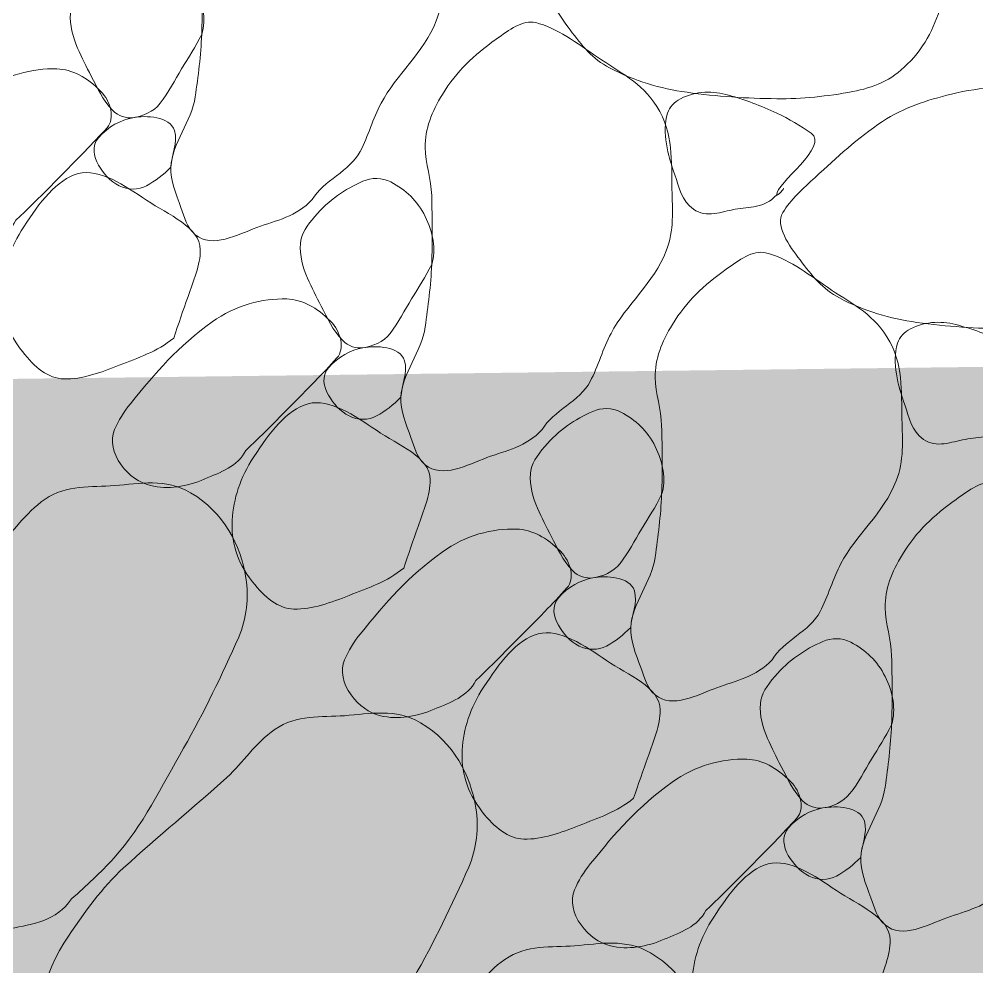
# Model space of a CAD drawing. Header units: feet. Extents: x 47819 to 50150, y 49272 to 50730.
# Drawn here: x 49378.881 to 49383.602, y 50340.573 to 50345.241 of the extents above; entities that cross this region are included whole.
import ezdxf

# ---------------------------------------------------------------- set-up
doc = ezdxf.new("R2010")
doc.units = ezdxf.units.FT
doc.header["$MEASUREMENT"] = 0
doc.layers.add('Level 30', color=1, linetype='Continuous', lineweight=0)
doc.layers.add('SILT FENCE', color=200, linetype='Continuous')

msp = doc.modelspace()

# ---------------------------------------------------------------- linework, layer by layer
at = {"layer": 'Level 30', "color": 1, "linetype": 'Continuous', "lineweight": 0}
for points, knots in [([(49380.3257, 50344.3527), (49380.2482, 50344.268), (49380.1492, 50344.2499), (49380.0534, 50344.2148), (49379.9574, 50344.1796), (49379.8339, 50344.1098), (49379.7494, 50344.1794), (49379.7074, 50344.214), (49379.6968, 50344.2648), (49379.6787, 50344.3138), (49379.6543, 50344.3796), (49379.6263, 50344.4469), (49379.6292, 50344.5118), (49379.6342, 50344.6284), (49379.7326, 50344.7377), (49379.7494, 50344.8583), (49379.7635, 50344.9599), (49379.7772, 50345.0629), (49379.7812, 50345.1659), (49379.7855, 50345.2789), (49379.784, 50345.3922), (49379.7812, 50345.5053), (49379.7792, 50345.5848), (49379.751, 50345.6633), (49379.7494, 50345.7421), (49379.7475, 50345.8329), (49379.7823, 50345.9189), (49379.8342, 50346.0038), (49379.906, 50346.1211), (49379.9857, 50346.1941), (49380.0994, 50346.276), (49380.1624, 50346.3214), (49380.2314, 50346.3723), (49380.2938, 50346.3573), (49380.397, 50346.3327), (49380.4975, 50346.2568), (49380.5979, 50346.1876), (49380.7079, 50346.1118), (49380.8143, 50346.0656), (49380.8913, 50345.9437), (49380.9748, 50345.8116), (49380.9618, 50345.6737), (49380.9656, 50345.5371), (49380.9684, 50345.4361), (49380.9765, 50345.3323), (49380.9373, 50345.233), (49380.8745, 50345.0739), (49380.7403, 50344.9682), (49380.6651, 50344.8264), (49380.6254, 50344.7517), (49380.6016, 50344.6644), (49380.5625, 50344.5896), (49380.5118, 50344.4925), (49380.3806, 50344.4453), (49380.3257, 50344.3527)], [0, 0, 0, 0, 0.054316, 0.054316, 0.054316, 0.108799, 0.108799, 0.108799, 0.135821, 0.135821, 0.135821, 0.172146, 0.172146, 0.172146, 0.237422, 0.237422, 0.237422, 0.292461, 0.292461, 0.292461, 0.352873, 0.352873, 0.352873, 0.395413, 0.395413, 0.395413, 0.444368, 0.444368, 0.444368, 0.51201, 0.51201, 0.51201, 0.549525, 0.549525, 0.549525, 0.611502, 0.611502, 0.611502, 0.679424, 0.679424, 0.679424, 0.752988, 0.752988, 0.752988, 0.80734, 0.80734, 0.80734, 0.894432, 0.894432, 0.894432, 0.940374, 0.940374, 0.940374, 1, 1, 1, 1]), ([(49383.2587, 50345.0188), (49383.182, 50344.9382), (49383.0897, 50344.9034), (49382.99, 50344.8844), (49382.8652, 50344.8606), (49382.7404, 50344.8482), (49382.6153, 50344.8491), (49382.468, 50344.8501), (49382.3206, 50344.8603), (49382.1733, 50344.8809), (49382.0403, 50344.8995), (49381.9156, 50344.9357), (49381.7915, 50345.0011), (49381.7078, 50345.0452), (49381.6555, 50345.1114), (49381.597, 50345.1885), (49381.5433, 50345.2593), (49381.4729, 50345.3561), (49381.5122, 50345.4218), (49381.5494, 50345.4841), (49381.6119, 50345.5406), (49381.6713, 50345.5951), (49381.7802, 50345.695), (49381.8795, 50345.7886), (49382.0036, 50345.8708), (49382.1086, 50345.9404), (49382.2235, 50345.9753), (49382.343, 50346.0052), (49382.4881, 50346.0415), (49382.6389, 50346.0488), (49382.785, 50346.037), (49382.9457, 50346.0241), (49383.0972, 50345.9815), (49383.2481, 50345.885), (49383.3367, 50345.8283), (49383.3943, 50345.7562), (49383.432, 50345.6658), (49383.4767, 50345.5585), (49383.4662, 50345.4343), (49383.432, 50345.3264), (49383.3964, 50345.2142), (49383.3551, 50345.1122), (49383.2587, 50345.0188)], [0, 0, 0, 0, 0.060327, 0.060327, 0.060327, 0.135919, 0.135919, 0.135919, 0.224896, 0.224896, 0.224896, 0.305284, 0.305284, 0.305284, 0.359513, 0.359513, 0.359513, 0.409373, 0.409373, 0.409373, 0.456607, 0.456607, 0.456607, 0.543329, 0.543329, 0.543329, 0.616633, 0.616633, 0.616633, 0.70561, 0.70561, 0.70561, 0.803499, 0.803499, 0.803499, 0.860951, 0.860951, 0.860951, 0.929109, 0.929109, 0.929109, 1, 1, 1, 1]), ([(49379.7812, 50345.1659), (49379.7503, 50345.1036), (49379.7161, 50345.0525), (49379.6822, 50344.9961), (49379.6477, 50344.9388), (49379.6189, 50344.8825), (49379.5761, 50344.8264), (49379.5437, 50344.7839), (49379.4879, 50344.7619), (49379.4418, 50344.7557), (49379.4099, 50344.7514), (49379.3703, 50344.7624), (49379.3428, 50344.7911), (49379.2904, 50344.8456), (49379.2682, 50344.9013), (49379.2367, 50344.9608), (49379.2126, 50345.0064), (49379.1905, 50345.0513), (49379.1695, 50345.0987), (49379.1459, 50345.1522), (49379.1302, 50345.213), (49379.1342, 50345.2684), (49379.1376, 50345.3169), (49379.1679, 50345.3599), (49379.2049, 50345.4027), (49379.2764, 50345.4855), (49379.3527, 50345.5364), (49379.4418, 50345.576), (49379.4837, 50345.5946), (49379.5371, 50345.5951), (49379.5797, 50345.5724), (49379.6538, 50345.5331), (49379.7109, 50345.4807), (49379.7494, 50345.4027), (49379.7877, 50345.3251), (49379.8041, 50345.2416), (49379.7812, 50345.1659)], [0, 0, 0, 0, 0.087607, 0.087607, 0.087607, 0.176844, 0.176844, 0.176844, 0.244543, 0.244543, 0.244543, 0.291416, 0.291416, 0.291416, 0.380653, 0.380653, 0.380653, 0.449046, 0.449046, 0.449046, 0.526343, 0.526343, 0.526343, 0.594042, 0.594042, 0.594042, 0.724902, 0.724902, 0.724902, 0.786407, 0.786407, 0.786407, 0.893425, 0.893425, 0.893425, 1, 1, 1, 1]), ([(49381.4592, 50343.2192), (49381.3817, 50343.1345), (49381.2826, 50343.1164), (49381.1869, 50343.0813), (49381.0909, 50343.0461), (49380.9674, 50342.9763), (49380.8829, 50343.0459), (49380.8409, 50343.0805), (49380.8303, 50343.1313), (49380.8122, 50343.1803), (49380.7878, 50343.2461), (49380.7598, 50343.3134), (49380.7627, 50343.3783), (49380.7677, 50343.4949), (49380.8661, 50343.6042), (49380.8829, 50343.7248), (49380.897, 50343.8264), (49380.9107, 50343.9294), (49380.9147, 50344.0324), (49380.919, 50344.1454), (49380.9175, 50344.2588), (49380.9147, 50344.3718), (49380.9127, 50344.4514), (49380.8845, 50344.5298), (49380.8829, 50344.6087), (49380.881, 50344.6994), (49380.9158, 50344.7854), (49380.9677, 50344.8703), (49381.0395, 50344.9876), (49381.1192, 50345.0606), (49381.2329, 50345.1425), (49381.2959, 50345.1879), (49381.3649, 50345.2388), (49381.4273, 50345.2238), (49381.5305, 50345.1992), (49381.631, 50345.1233), (49381.7314, 50345.0541), (49381.8414, 50344.9783), (49381.9478, 50344.9321), (49382.0248, 50344.8102), (49382.1083, 50344.6781), (49382.0953, 50344.5402), (49382.0991, 50344.4036), (49382.1019, 50344.3026), (49382.11, 50344.1989), (49382.0708, 50344.0995), (49382.008, 50343.9404), (49381.8738, 50343.8347), (49381.7986, 50343.6929), (49381.7589, 50343.6182), (49381.7351, 50343.5309), (49381.696, 50343.4561), (49381.6453, 50343.359), (49381.5141, 50343.3118), (49381.4592, 50343.2192)], [0, 0, 0, 0, 0.054316, 0.054316, 0.054316, 0.108799, 0.108799, 0.108799, 0.135821, 0.135821, 0.135821, 0.172146, 0.172146, 0.172146, 0.237422, 0.237422, 0.237422, 0.292461, 0.292461, 0.292461, 0.352873, 0.352873, 0.352873, 0.395413, 0.395413, 0.395413, 0.444368, 0.444368, 0.444368, 0.51201, 0.51201, 0.51201, 0.549525, 0.549525, 0.549525, 0.611502, 0.611502, 0.611502, 0.679424, 0.679424, 0.679424, 0.752988, 0.752988, 0.752988, 0.80734, 0.80734, 0.80734, 0.894432, 0.894432, 0.894432, 0.940374, 0.940374, 0.940374, 1, 1, 1, 1]), ([(49378.8655, 50344.2501), (49378.8251, 50344.1711), (49378.7396, 50344.1422), (49378.6604, 50344.1087), (49378.5755, 50344.0728), (49378.4803, 50344.055), (49378.3953, 50344.0769), (49378.3387, 50344.0915), (49378.2911, 50344.125), (49378.2503, 50344.1794), (49378.2099, 50344.2334), (49378.1972, 50344.3006), (49378.2185, 50344.3527), (49378.2365, 50344.3968), (49378.2635, 50344.4393), (49378.2963, 50344.48), (49378.4214, 50344.6354), (49378.5299, 50344.7615), (49378.6993, 50344.883), (49378.8137, 50344.965), (49378.9466, 50345.0003), (49379.067, 50344.9961), (49379.1428, 50344.9935), (49379.2148, 50344.955), (49379.2827, 50344.8865), (49379.334, 50344.8347), (49379.3547, 50344.7513), (49379.3145, 50344.7062), (49379.2794, 50344.6668), (49379.2426, 50344.6283), (49379.2049, 50344.5896), (49379.0918, 50344.4735), (49378.9786, 50344.3586), (49378.8655, 50344.2501)], [0, 0, 0, 0, 0.081972, 0.081972, 0.081972, 0.169857, 0.169857, 0.169857, 0.228285, 0.228285, 0.228285, 0.286248, 0.286248, 0.286248, 0.335334, 0.335334, 0.335334, 0.522907, 0.522907, 0.522907, 0.649504, 0.649504, 0.649504, 0.729114, 0.729114, 0.729114, 0.789367, 0.789367, 0.789367, 0.842044, 0.842044, 0.842044, 1, 1, 1, 1]), ([(49384.3922, 50343.8853), (49384.3155, 50343.8047), (49384.2232, 50343.7699), (49384.1235, 50343.7509), (49383.9987, 50343.7271), (49383.8739, 50343.7147), (49383.7488, 50343.7156), (49383.6015, 50343.7166), (49383.4541, 50343.7268), (49383.3068, 50343.7474), (49383.1738, 50343.766), (49383.049, 50343.8022), (49382.925, 50343.8676), (49382.8413, 50343.9117), (49382.789, 50343.9779), (49382.7305, 50344.055), (49382.6768, 50344.1258), (49382.6063, 50344.2226), (49382.6457, 50344.2883), (49382.6829, 50344.3506), (49382.7454, 50344.4071), (49382.8048, 50344.4616), (49382.9137, 50344.5615), (49383.013, 50344.6551), (49383.1371, 50344.7373), (49383.2421, 50344.8069), (49383.357, 50344.8418), (49383.4765, 50344.8717), (49383.6216, 50344.908), (49383.7724, 50344.9153), (49383.9185, 50344.9035), (49384.0792, 50344.8906), (49384.2307, 50344.848), (49384.3816, 50344.7515), (49384.4702, 50344.6948), (49384.5278, 50344.6227), (49384.5655, 50344.5323), (49384.6102, 50344.425), (49384.5997, 50344.3008), (49384.5655, 50344.1929), (49384.5298, 50344.0807), (49384.4886, 50343.9787), (49384.3922, 50343.8853)], [0, 0, 0, 0, 0.060327, 0.060327, 0.060327, 0.135919, 0.135919, 0.135919, 0.224896, 0.224896, 0.224896, 0.305284, 0.305284, 0.305284, 0.359513, 0.359513, 0.359513, 0.409373, 0.409373, 0.409373, 0.456607, 0.456607, 0.456607, 0.543329, 0.543329, 0.543329, 0.616633, 0.616633, 0.616633, 0.70561, 0.70561, 0.70561, 0.803499, 0.803499, 0.803499, 0.860951, 0.860951, 0.860951, 0.929109, 0.929109, 0.929109, 1, 1, 1, 1]), ([(49382.6153, 50344.3753), (49382.5525, 50344.3079), (49382.4809, 50344.3181), (49382.4102, 50344.3046), (49382.3434, 50344.2918), (49382.2688, 50344.2601), (49382.2052, 50344.3046), (49382.1452, 50344.3465), (49382.1346, 50344.412), (49382.1132, 50344.4743), (49382.0794, 50344.5731), (49382.0477, 50344.6807), (49382.0779, 50344.7784), (49382.0872, 50344.8087), (49382.1106, 50344.8334), (49382.1415, 50344.8491), (49382.2186, 50344.8883), (49382.3033, 50344.8881), (49382.3784, 50344.8667), (49382.4583, 50344.844), (49382.5366, 50344.8148), (49382.6153, 50344.7784), (49382.6764, 50344.7501), (49382.7335, 50344.7145), (49382.785, 50344.6794), (49382.8762, 50344.6171), (49382.6094, 50344.4287), (49382.6153, 50344.3753), (49382.616, 50344.3684), (49382.6601, 50344.4094), (49382.6471, 50344.4071)], [0, 0, 0, 0, 0.103475, 0.103475, 0.103475, 0.201297, 0.201297, 0.201297, 0.293367, 0.293367, 0.293367, 0.439391, 0.439391, 0.439391, 0.484772, 0.484772, 0.484772, 0.598088, 0.598088, 0.598088, 0.7187, 0.7187, 0.7187, 0.812423, 0.812423, 0.812423, 0.978533, 0.978533, 0.978533, 1, 1, 1, 1]), ([(49379.6292, 50344.5118), (49379.5911, 50344.4737), (49379.5532, 50344.4439), (49379.509, 50344.4199), (49379.4697, 50344.3985), (49379.4164, 50344.3985), (49379.3746, 50344.4199), (49379.3295, 50344.4429), (49379.2976, 50344.4799), (49379.2721, 50344.5224), (49379.2484, 50344.5618), (49379.2378, 50344.6179), (49379.2721, 50344.6567), (49379.3222, 50344.7135), (49379.3825, 50344.7445), (49379.4418, 50344.7557), (49379.5065, 50344.768), (49379.6255, 50344.7631), (49379.6468, 50344.6921), (49379.6649, 50344.6322), (49379.6326, 50344.5721), (49379.6292, 50344.5118)], [0, 0, 0, 0, 0.13075, 0.13075, 0.13075, 0.246831, 0.246831, 0.246831, 0.372114, 0.372114, 0.372114, 0.488195, 0.488195, 0.488195, 0.657947, 0.657947, 0.657947, 0.84346, 0.84346, 0.84346, 1, 1, 1, 1]), ([(49379.6433, 50343.6703), (49379.5593, 50343.602), (49379.4698, 50343.5737), (49379.3746, 50343.536), (49379.2858, 50343.5007), (49379.1915, 50343.4661), (49379.1024, 50343.4688), (49379.0244, 50343.4711), (49378.9581, 50343.5256), (49378.8973, 50343.6031), (49378.818, 50343.7043), (49378.7927, 50343.8061), (49378.7983, 50343.9072), (49378.804, 50344.0111), (49378.8368, 50344.1147), (49378.9044, 50344.2183), (49378.9814, 50344.3365), (49379.0655, 50344.4514), (49379.1731, 50344.48), (49379.2764, 50344.5074), (49379.4012, 50344.4224), (49379.509, 50344.3491), (49379.6167, 50344.2759), (49379.7723, 50344.2191), (49379.7741, 50344.1052), (49379.7753, 50344.0301), (49379.7397, 50343.9503), (49379.714, 50343.8754), (49379.6906, 50343.807), (49379.666, 50343.7389), (49379.6433, 50343.6703)], [0, 0, 0, 0, 0.099321, 0.099321, 0.099321, 0.192025, 0.192025, 0.192025, 0.273076, 0.273076, 0.273076, 0.378794, 0.378794, 0.378794, 0.48747, 0.48747, 0.48747, 0.61146, 0.61146, 0.61146, 0.73063, 0.73063, 0.73063, 0.849753, 0.849753, 0.849753, 0.928287, 0.928287, 0.928287, 1, 1, 1, 1]), ([(49380.9147, 50344.0324), (49380.8838, 50343.9701), (49380.8496, 50343.919), (49380.8157, 50343.8627), (49380.7812, 50343.8053), (49380.7524, 50343.749), (49380.7096, 50343.6929), (49380.6771, 50343.6504), (49380.6214, 50343.6285), (49380.5753, 50343.6222), (49380.5433, 50343.6179), (49380.5038, 50343.629), (49380.4763, 50343.6576), (49380.4239, 50343.7121), (49380.4017, 50343.7678), (49380.3702, 50343.8273), (49380.3461, 50343.8729), (49380.324, 50343.9178), (49380.303, 50343.9652), (49380.2794, 50344.0188), (49380.2637, 50344.0795), (49380.2677, 50344.1349), (49380.2711, 50344.1834), (49380.3014, 50344.2264), (49380.3384, 50344.2692), (49380.4099, 50344.352), (49380.4862, 50344.4029), (49380.5753, 50344.4425), (49380.6171, 50344.4611), (49380.6706, 50344.4616), (49380.7132, 50344.4389), (49380.7873, 50344.3996), (49380.8444, 50344.3472), (49380.8829, 50344.2692), (49380.9212, 50344.1916), (49380.9376, 50344.1081), (49380.9147, 50344.0324)], [0, 0, 0, 0, 0.087607, 0.087607, 0.087607, 0.176844, 0.176844, 0.176844, 0.244543, 0.244543, 0.244543, 0.291416, 0.291416, 0.291416, 0.380653, 0.380653, 0.380653, 0.449046, 0.449046, 0.449046, 0.526343, 0.526343, 0.526343, 0.594042, 0.594042, 0.594042, 0.724902, 0.724902, 0.724902, 0.786407, 0.786407, 0.786407, 0.893425, 0.893425, 0.893425, 1, 1, 1, 1]), ([(49382.5926, 50342.0857), (49382.5152, 50342.001), (49382.4161, 50341.9829), (49382.3204, 50341.9478), (49382.2244, 50341.9126), (49382.1009, 50341.8428), (49382.0164, 50341.9125), (49381.9744, 50341.947), (49381.9638, 50341.9978), (49381.9456, 50342.0468), (49381.9213, 50342.1127), (49381.8933, 50342.1799), (49381.8961, 50342.2448), (49381.9012, 50342.3614), (49381.9996, 50342.4707), (49382.0164, 50342.5913), (49382.0305, 50342.6929), (49382.0442, 50342.7959), (49382.0482, 50342.8989), (49382.0525, 50343.0119), (49382.051, 50343.1253), (49382.0482, 50343.2383), (49382.0462, 50343.3179), (49382.018, 50343.3963), (49382.0164, 50343.4752), (49382.0145, 50343.5659), (49382.0493, 50343.6519), (49382.1012, 50343.7368), (49382.173, 50343.8541), (49382.2527, 50343.9272), (49382.3664, 50344.009), (49382.4294, 50344.0544), (49382.4984, 50344.1053), (49382.5608, 50344.0903), (49382.664, 50344.0657), (49382.7645, 50343.9898), (49382.8649, 50343.9206), (49382.9749, 50343.8448), (49383.0813, 50343.7986), (49383.1583, 50343.6767), (49383.2418, 50343.5446), (49383.2288, 50343.4067), (49383.2326, 50343.2701), (49383.2354, 50343.1691), (49383.2435, 50343.0654), (49383.2043, 50342.966), (49383.1415, 50342.8069), (49383.0072, 50342.7012), (49382.9321, 50342.5595), (49382.8924, 50342.4847), (49382.8686, 50342.3974), (49382.8295, 50342.3226), (49382.7788, 50342.2255), (49382.6475, 50342.1783), (49382.5926, 50342.0857)], [0, 0, 0, 0, 0.054316, 0.054316, 0.054316, 0.108799, 0.108799, 0.108799, 0.135821, 0.135821, 0.135821, 0.172146, 0.172146, 0.172146, 0.237422, 0.237422, 0.237422, 0.292461, 0.292461, 0.292461, 0.352873, 0.352873, 0.352873, 0.395413, 0.395413, 0.395413, 0.444368, 0.444368, 0.444368, 0.51201, 0.51201, 0.51201, 0.549525, 0.549525, 0.549525, 0.611502, 0.611502, 0.611502, 0.679424, 0.679424, 0.679424, 0.752988, 0.752988, 0.752988, 0.80734, 0.80734, 0.80734, 0.894432, 0.894432, 0.894432, 0.940374, 0.940374, 0.940374, 1, 1, 1, 1]), ([(49379.999, 50343.1167), (49379.9586, 50343.0376), (49379.8731, 50343.0087), (49379.7939, 50342.9752), (49379.709, 50342.9393), (49379.6138, 50342.9215), (49379.5288, 50342.9434), (49379.4722, 50342.958), (49379.4246, 50342.9915), (49379.3838, 50343.0459), (49379.3434, 50343.0999), (49379.3307, 50343.1671), (49379.352, 50343.2192), (49379.37, 50343.2633), (49379.397, 50343.3058), (49379.4298, 50343.3465), (49379.5549, 50343.5019), (49379.6634, 50343.628), (49379.8328, 50343.7495), (49379.9472, 50343.8315), (49380.0801, 50343.8668), (49380.2005, 50343.8627), (49380.2762, 50343.86), (49380.3483, 50343.8215), (49380.4162, 50343.7531), (49380.4675, 50343.7012), (49380.4882, 50343.6178), (49380.448, 50343.5727), (49380.4128, 50343.5333), (49380.3761, 50343.4948), (49380.3384, 50343.4561), (49380.2253, 50343.34), (49380.1121, 50343.2251), (49379.999, 50343.1167)], [0, 0, 0, 0, 0.081972, 0.081972, 0.081972, 0.169857, 0.169857, 0.169857, 0.228285, 0.228285, 0.228285, 0.286248, 0.286248, 0.286248, 0.335334, 0.335334, 0.335334, 0.522907, 0.522907, 0.522907, 0.649504, 0.649504, 0.649504, 0.729114, 0.729114, 0.729114, 0.789367, 0.789367, 0.789367, 0.842044, 0.842044, 0.842044, 1, 1, 1, 1]), ([(49383.7488, 50343.2418), (49383.686, 50343.1744), (49383.6144, 50343.1846), (49383.5437, 50343.1711), (49383.4769, 50343.1583), (49383.4023, 50343.1266), (49383.3386, 50343.1711), (49383.2787, 50343.213), (49383.2681, 50343.2785), (49383.2467, 50343.3408), (49383.2129, 50343.4396), (49383.1812, 50343.5472), (49383.2114, 50343.6449), (49383.2207, 50343.6752), (49383.2441, 50343.6999), (49383.275, 50343.7156), (49383.3521, 50343.7548), (49383.4368, 50343.7546), (49383.5119, 50343.7333), (49383.5918, 50343.7105), (49383.6701, 50343.6813), (49383.7488, 50343.6449), (49383.8099, 50343.6166), (49383.867, 50343.581), (49383.9185, 50343.5459), (49384.0097, 50343.4836), (49383.7429, 50343.2952), (49383.7488, 50343.2418), (49383.7495, 50343.2349), (49383.7936, 50343.2759), (49383.7806, 50343.2736)], [0, 0, 0, 0, 0.103475, 0.103475, 0.103475, 0.201297, 0.201297, 0.201297, 0.293367, 0.293367, 0.293367, 0.439391, 0.439391, 0.439391, 0.484772, 0.484772, 0.484772, 0.598088, 0.598088, 0.598088, 0.7187, 0.7187, 0.7187, 0.812423, 0.812423, 0.812423, 0.978533, 0.978533, 0.978533, 1, 1, 1, 1]), ([(49380.7627, 50343.3783), (49380.7246, 50343.3402), (49380.6867, 50343.3104), (49380.6424, 50343.2864), (49380.6032, 50343.265), (49380.5499, 50343.265), (49380.5081, 50343.2864), (49380.463, 50343.3094), (49380.4311, 50343.3464), (49380.4056, 50343.3889), (49380.3819, 50343.4283), (49380.3713, 50343.4844), (49380.4056, 50343.5232), (49380.4557, 50343.58), (49380.516, 50343.611), (49380.5753, 50343.6222), (49380.64, 50343.6345), (49380.759, 50343.6296), (49380.7803, 50343.5586), (49380.7984, 50343.4987), (49380.7661, 50343.4386), (49380.7627, 50343.3783)], [0, 0, 0, 0, 0.13075, 0.13075, 0.13075, 0.246831, 0.246831, 0.246831, 0.372114, 0.372114, 0.372114, 0.488195, 0.488195, 0.488195, 0.657947, 0.657947, 0.657947, 0.84346, 0.84346, 0.84346, 1, 1, 1, 1]), ([(49380.7768, 50342.5368), (49380.6928, 50342.4685), (49380.6033, 50342.4402), (49380.5081, 50342.4025), (49380.4193, 50342.3672), (49380.325, 50342.3327), (49380.2359, 50342.3353), (49380.1579, 50342.3376), (49380.0916, 50342.3921), (49380.0308, 50342.4697), (49379.9515, 50342.5708), (49379.9262, 50342.6726), (49379.9318, 50342.7737), (49379.9375, 50342.8776), (49379.9703, 50342.9812), (49380.0379, 50343.0848), (49380.1149, 50343.203), (49380.199, 50343.3179), (49380.3066, 50343.3465), (49380.4099, 50343.374), (49380.5347, 50343.2889), (49380.6424, 50343.2157), (49380.7502, 50343.1424), (49380.9058, 50343.0856), (49380.9076, 50342.9717), (49380.9088, 50342.8966), (49380.8732, 50342.8168), (49380.8475, 50342.7419), (49380.8241, 50342.6735), (49380.7995, 50342.6054), (49380.7768, 50342.5368)], [0, 0, 0, 0, 0.099321, 0.099321, 0.099321, 0.192025, 0.192025, 0.192025, 0.273076, 0.273076, 0.273076, 0.378794, 0.378794, 0.378794, 0.48747, 0.48747, 0.48747, 0.61146, 0.61146, 0.61146, 0.73063, 0.73063, 0.73063, 0.849753, 0.849753, 0.849753, 0.928287, 0.928287, 0.928287, 1, 1, 1, 1]), ([(49382.0482, 50342.8989), (49382.0173, 50342.8366), (49381.9831, 50342.7855), (49381.9492, 50342.7292), (49381.9147, 50342.6718), (49381.8859, 50342.6155), (49381.8431, 50342.5595), (49381.8106, 50342.5169), (49381.7549, 50342.495), (49381.7088, 50342.4887), (49381.6768, 50342.4844), (49381.6373, 50342.4955), (49381.6098, 50342.5241), (49381.5574, 50342.5786), (49381.5351, 50342.6343), (49381.5037, 50342.6938), (49381.4796, 50342.7394), (49381.4575, 50342.7843), (49381.4365, 50342.8317), (49381.4129, 50342.8853), (49381.3972, 50342.946), (49381.4012, 50343.0014), (49381.4046, 50343.0499), (49381.4349, 50343.0929), (49381.4719, 50343.1357), (49381.5434, 50343.2185), (49381.6197, 50343.2694), (49381.7088, 50343.309), (49381.7506, 50343.3276), (49381.8041, 50343.3281), (49381.8466, 50343.3055), (49381.9207, 50343.2661), (49381.9779, 50343.2137), (49382.0164, 50343.1357), (49382.0547, 50343.0581), (49382.0711, 50342.9746), (49382.0482, 50342.8989)], [0, 0, 0, 0, 0.087607, 0.087607, 0.087607, 0.176844, 0.176844, 0.176844, 0.244543, 0.244543, 0.244543, 0.291416, 0.291416, 0.291416, 0.380653, 0.380653, 0.380653, 0.449046, 0.449046, 0.449046, 0.526343, 0.526343, 0.526343, 0.594042, 0.594042, 0.594042, 0.724902, 0.724902, 0.724902, 0.786407, 0.786407, 0.786407, 0.893425, 0.893425, 0.893425, 1, 1, 1, 1]), ([(49379.1398, 50340.9069), (49379.0653, 50340.7994), (49378.9478, 50340.7812), (49378.8393, 50340.762), (49378.6846, 50340.7346), (49378.5199, 50340.7354), (49378.3656, 50340.8044), (49378.1606, 50340.896), (49377.9824, 50341.0292), (49377.8883, 50341.2181), (49377.7917, 50341.4119), (49377.8668, 50341.6782), (49377.9908, 50341.858), (49378.0735, 50341.9779), (49378.1561, 50342.0958), (49378.263, 50342.1939), (49378.4303, 50342.3474), (49378.6056, 50342.4888), (49378.7721, 50342.6394), (49378.8546, 50342.7139), (49378.9067, 50342.8056), (49379.009, 50342.8762), (49379.1157, 50342.9499), (49379.237, 50342.9346), (49379.352, 50342.9434), (49379.4758, 50342.9529), (49379.603, 50342.9808), (49379.7267, 50342.9081), (49379.8915, 50342.8112), (49379.9729, 50342.6502), (49379.999, 50342.4873), (49380.0142, 50342.3924), (49380.0032, 50342.287), (49379.9636, 50342.1974), (49379.8808, 50342.0098), (49379.7939, 50341.828), (49379.6914, 50341.6494), (49379.5841, 50341.4625), (49379.4925, 50341.2689), (49379.3484, 50341.1085), (49379.2832, 50341.0358), (49379.2112, 50340.9725), (49379.1398, 50340.9069)], [0, 0, 0, 0, 0.050597, 0.050597, 0.050597, 0.122728, 0.122728, 0.122728, 0.218507, 0.218507, 0.218507, 0.316787, 0.316787, 0.316787, 0.38235, 0.38235, 0.38235, 0.484937, 0.484937, 0.484937, 0.535738, 0.535738, 0.535738, 0.588733, 0.588733, 0.588733, 0.645816, 0.645816, 0.645816, 0.721809, 0.721809, 0.721809, 0.766098, 0.766098, 0.766098, 0.85889, 0.85889, 0.85889, 0.956017, 0.956017, 0.956017, 1, 1, 1, 1]), ([(49383.7261, 50340.9522), (49383.6487, 50340.8675), (49383.5496, 50340.8494), (49383.4539, 50340.8143), (49383.3579, 50340.7791), (49383.2344, 50340.7093), (49383.1498, 50340.779), (49383.1079, 50340.8135), (49383.0973, 50340.8643), (49383.0791, 50340.9133), (49383.0547, 50340.9792), (49383.0268, 50341.0464), (49383.0296, 50341.1113), (49383.0347, 50341.2279), (49383.1331, 50341.3372), (49383.1498, 50341.4578), (49383.164, 50341.5594), (49383.1777, 50341.6624), (49383.1817, 50341.7654), (49383.186, 50341.8784), (49383.1845, 50341.9918), (49383.1817, 50342.1048), (49383.1797, 50342.1844), (49383.1515, 50342.2628), (49383.1498, 50342.3417), (49383.148, 50342.4324), (49383.1828, 50342.5184), (49383.2347, 50342.6033), (49383.3065, 50342.7206), (49383.3862, 50342.7937), (49383.4999, 50342.8755), (49383.5629, 50342.9209), (49383.6319, 50342.9718), (49383.6943, 50342.9569), (49383.7975, 50342.9322), (49383.898, 50342.8564), (49383.9984, 50342.7871), (49384.1084, 50342.7113), (49384.2148, 50342.6651), (49384.2918, 50342.5432), (49384.3753, 50342.4111), (49384.3623, 50342.2733), (49384.3661, 50342.1366), (49384.3688, 50342.0356), (49384.377, 50341.9319), (49384.3378, 50341.8326), (49384.2749, 50341.6734), (49384.1407, 50341.5677), (49384.0656, 50341.426), (49384.0259, 50341.3512), (49384.0021, 50341.2639), (49383.963, 50341.1891), (49383.9123, 50341.092), (49383.781, 50341.0448), (49383.7261, 50340.9522)], [0, 0, 0, 0, 0.054316, 0.054316, 0.054316, 0.108799, 0.108799, 0.108799, 0.135821, 0.135821, 0.135821, 0.172146, 0.172146, 0.172146, 0.237422, 0.237422, 0.237422, 0.292461, 0.292461, 0.292461, 0.352873, 0.352873, 0.352873, 0.395413, 0.395413, 0.395413, 0.444368, 0.444368, 0.444368, 0.51201, 0.51201, 0.51201, 0.549525, 0.549525, 0.549525, 0.611502, 0.611502, 0.611502, 0.679424, 0.679424, 0.679424, 0.752988, 0.752988, 0.752988, 0.80734, 0.80734, 0.80734, 0.894432, 0.894432, 0.894432, 0.940374, 0.940374, 0.940374, 1, 1, 1, 1]), ([(49381.1325, 50341.9832), (49381.0921, 50341.9041), (49381.0066, 50341.8752), (49380.9274, 50341.8417), (49380.8425, 50341.8058), (49380.7473, 50341.788), (49380.6622, 50341.8099), (49380.6057, 50341.8245), (49380.5581, 50341.858), (49380.5173, 50341.9125), (49380.4769, 50341.9664), (49380.4642, 50342.0336), (49380.4855, 50342.0857), (49380.5035, 50342.1298), (49380.5305, 50342.1723), (49380.5633, 50342.213), (49380.6884, 50342.3684), (49380.7969, 50342.4945), (49380.9663, 50342.616), (49381.0807, 50342.698), (49381.2136, 50342.7333), (49381.334, 50342.7292), (49381.4097, 50342.7265), (49381.4818, 50342.688), (49381.5497, 50342.6196), (49381.601, 50342.5677), (49381.6217, 50342.4843), (49381.5815, 50342.4392), (49381.5463, 50342.3998), (49381.5096, 50342.3613), (49381.4719, 50342.3226), (49381.3587, 50342.2065), (49381.2456, 50342.0916), (49381.1325, 50341.9832)], [0, 0, 0, 0, 0.081972, 0.081972, 0.081972, 0.169857, 0.169857, 0.169857, 0.228285, 0.228285, 0.228285, 0.286248, 0.286248, 0.286248, 0.335334, 0.335334, 0.335334, 0.522907, 0.522907, 0.522907, 0.649504, 0.649504, 0.649504, 0.729114, 0.729114, 0.729114, 0.789367, 0.789367, 0.789367, 0.842044, 0.842044, 0.842044, 1, 1, 1, 1]), ([(49381.8961, 50342.2448), (49381.8581, 50342.2067), (49381.8201, 50342.177), (49381.7759, 50342.1529), (49381.7367, 50342.1315), (49381.6834, 50342.1315), (49381.6416, 50342.1529), (49381.5964, 50342.1759), (49381.5646, 50342.2129), (49381.5391, 50342.2554), (49381.5154, 50342.2948), (49381.5048, 50342.3509), (49381.5391, 50342.3898), (49381.5892, 50342.4465), (49381.6495, 50342.4775), (49381.7088, 50342.4887), (49381.7735, 50342.501), (49381.8925, 50342.4961), (49381.9138, 50342.4251), (49381.9318, 50342.3652), (49381.8996, 50342.3051), (49381.8961, 50342.2448)], [0, 0, 0, 0, 0.13075, 0.13075, 0.13075, 0.246831, 0.246831, 0.246831, 0.372114, 0.372114, 0.372114, 0.488195, 0.488195, 0.488195, 0.657947, 0.657947, 0.657947, 0.84346, 0.84346, 0.84346, 1, 1, 1, 1]), ([(49381.9103, 50341.4033), (49381.8263, 50341.335), (49381.7367, 50341.3068), (49381.6416, 50341.269), (49381.5528, 50341.2337), (49381.4585, 50341.1992), (49381.3694, 50341.2018), (49381.2914, 50341.2041), (49381.2251, 50341.2586), (49381.1643, 50341.3362), (49381.085, 50341.4373), (49381.0597, 50341.5392), (49381.0653, 50341.6402), (49381.071, 50341.7441), (49381.1038, 50341.8477), (49381.1714, 50341.9513), (49381.2484, 50342.0695), (49381.3325, 50342.1844), (49381.4401, 50342.213), (49381.5434, 50342.2405), (49381.6682, 50342.1554), (49381.7759, 50342.0822), (49381.8836, 50342.009), (49382.0393, 50341.9521), (49382.0411, 50341.8382), (49382.0423, 50341.7631), (49382.0066, 50341.6833), (49381.981, 50341.6084), (49381.9576, 50341.54), (49381.933, 50341.472), (49381.9103, 50341.4033)], [0, 0, 0, 0, 0.099321, 0.099321, 0.099321, 0.192025, 0.192025, 0.192025, 0.273076, 0.273076, 0.273076, 0.378794, 0.378794, 0.378794, 0.48747, 0.48747, 0.48747, 0.61146, 0.61146, 0.61146, 0.73063, 0.73063, 0.73063, 0.849753, 0.849753, 0.849753, 0.928287, 0.928287, 0.928287, 1, 1, 1, 1]), ([(49383.1817, 50341.7654), (49383.1508, 50341.7031), (49383.1166, 50341.652), (49383.0827, 50341.5957), (49383.0481, 50341.5383), (49383.0194, 50341.482), (49382.9766, 50341.426), (49382.9441, 50341.3834), (49382.8884, 50341.3615), (49382.8423, 50341.3553), (49382.8103, 50341.351), (49382.7708, 50341.362), (49382.7433, 50341.3906), (49382.6909, 50341.4451), (49382.6686, 50341.5008), (49382.6372, 50341.5603), (49382.6131, 50341.6059), (49382.591, 50341.6508), (49382.57, 50341.6982), (49382.5463, 50341.7518), (49382.5307, 50341.8125), (49382.5347, 50341.8679), (49382.5381, 50341.9164), (49382.5684, 50341.9594), (49382.6054, 50342.0023), (49382.6769, 50342.085), (49382.7532, 50342.1359), (49382.8423, 50342.1755), (49382.8841, 50342.1941), (49382.9376, 50342.1946), (49382.9801, 50342.172), (49383.0542, 50342.1326), (49383.1114, 50342.0802), (49383.1498, 50342.0023), (49383.1882, 50341.9246), (49383.2046, 50341.8411), (49383.1817, 50341.7654)], [0, 0, 0, 0, 0.087607, 0.087607, 0.087607, 0.176844, 0.176844, 0.176844, 0.244543, 0.244543, 0.244543, 0.291416, 0.291416, 0.291416, 0.380653, 0.380653, 0.380653, 0.449046, 0.449046, 0.449046, 0.526343, 0.526343, 0.526343, 0.594042, 0.594042, 0.594042, 0.724902, 0.724902, 0.724902, 0.786407, 0.786407, 0.786407, 0.893425, 0.893425, 0.893425, 1, 1, 1, 1]), ([(49380.2733, 50339.7735), (49380.1988, 50339.6659), (49380.0813, 50339.6477), (49379.9728, 50339.6285), (49379.8181, 50339.6011), (49379.6534, 50339.6019), (49379.4991, 50339.6709), (49379.2941, 50339.7626), (49379.1159, 50339.8957), (49379.0218, 50340.0846), (49378.9252, 50340.2784), (49379.0003, 50340.5447), (49379.1243, 50340.7245), (49379.207, 50340.8444), (49379.2896, 50340.9623), (49379.3965, 50341.0604), (49379.5638, 50341.2139), (49379.7391, 50341.3553), (49379.9056, 50341.5059), (49379.9881, 50341.5804), (49380.0402, 50341.6721), (49380.1425, 50341.7427), (49380.2492, 50341.8164), (49380.3705, 50341.8011), (49380.4855, 50341.8099), (49380.6093, 50341.8194), (49380.7365, 50341.8473), (49380.8602, 50341.7746), (49381.025, 50341.6777), (49381.1064, 50341.5167), (49381.1325, 50341.3538), (49381.1477, 50341.2589), (49381.1366, 50341.1535), (49381.0971, 50341.0639), (49381.0143, 50340.8763), (49380.9274, 50340.6945), (49380.8249, 50340.5159), (49380.7176, 50340.329), (49380.626, 50340.1354), (49380.4819, 50339.975), (49380.4167, 50339.9023), (49380.3447, 50339.839), (49380.2733, 50339.7735)], [0, 0, 0, 0, 0.050597, 0.050597, 0.050597, 0.122728, 0.122728, 0.122728, 0.218507, 0.218507, 0.218507, 0.316787, 0.316787, 0.316787, 0.38235, 0.38235, 0.38235, 0.484937, 0.484937, 0.484937, 0.535738, 0.535738, 0.535738, 0.588733, 0.588733, 0.588733, 0.645816, 0.645816, 0.645816, 0.721809, 0.721809, 0.721809, 0.766098, 0.766098, 0.766098, 0.85889, 0.85889, 0.85889, 0.956017, 0.956017, 0.956017, 1, 1, 1, 1]), ([(49382.266, 50340.8497), (49382.2256, 50340.7707), (49382.1401, 50340.7417), (49382.0609, 50340.7083), (49381.976, 50340.6723), (49381.8808, 50340.6545), (49381.7957, 50340.6764), (49381.7392, 50340.691), (49381.6915, 50340.7245), (49381.6508, 50340.779), (49381.6103, 50340.833), (49381.5977, 50340.9001), (49381.619, 50340.9522), (49381.637, 50340.9963), (49381.664, 50341.0388), (49381.6967, 50341.0795), (49381.8219, 50341.2349), (49381.9303, 50341.361), (49382.0998, 50341.4825), (49382.2142, 50341.5645), (49382.347, 50341.5998), (49382.4675, 50341.5957), (49382.5432, 50341.593), (49382.6153, 50341.5545), (49382.6832, 50341.4861), (49382.7345, 50341.4342), (49382.7552, 50341.3509), (49382.715, 50341.3058), (49382.6798, 50341.2663), (49382.6431, 50341.2278), (49382.6054, 50341.1891), (49382.4922, 50341.073), (49382.3791, 50340.9581), (49382.266, 50340.8497)], [0, 0, 0, 0, 0.081972, 0.081972, 0.081972, 0.169857, 0.169857, 0.169857, 0.228285, 0.228285, 0.228285, 0.286248, 0.286248, 0.286248, 0.335334, 0.335334, 0.335334, 0.522907, 0.522907, 0.522907, 0.649504, 0.649504, 0.649504, 0.729114, 0.729114, 0.729114, 0.789367, 0.789367, 0.789367, 0.842044, 0.842044, 0.842044, 1, 1, 1, 1]), ([(49383.0296, 50341.1113), (49382.9916, 50341.0732), (49382.9536, 50341.0435), (49382.9094, 50341.0194), (49382.8702, 50340.998), (49382.8169, 50340.998), (49382.7751, 50341.0194), (49382.7299, 50341.0424), (49382.6981, 50341.0794), (49382.6726, 50341.1219), (49382.6489, 50341.1613), (49382.6383, 50341.2174), (49382.6726, 50341.2563), (49382.7227, 50341.313), (49382.783, 50341.344), (49382.8423, 50341.3553), (49382.907, 50341.3675), (49383.026, 50341.3626), (49383.0473, 50341.2916), (49383.0653, 50341.2317), (49383.0331, 50341.1716), (49383.0296, 50341.1113)], [0, 0, 0, 0, 0.13075, 0.13075, 0.13075, 0.246831, 0.246831, 0.246831, 0.372114, 0.372114, 0.372114, 0.488195, 0.488195, 0.488195, 0.657947, 0.657947, 0.657947, 0.84346, 0.84346, 0.84346, 1, 1, 1, 1]), ([(49383.0438, 50340.2698), (49382.9598, 50340.2015), (49382.8702, 50340.1733), (49382.7751, 50340.1355), (49382.6863, 50340.1002), (49382.592, 50340.0657), (49382.5028, 50340.0683), (49382.4249, 50340.0706), (49382.3586, 50340.1251), (49382.2978, 50340.2027), (49382.2185, 50340.3038), (49382.1932, 50340.4057), (49382.1988, 50340.5067), (49382.2045, 50340.6106), (49382.2373, 50340.7143), (49382.3049, 50340.8179), (49382.3819, 50340.936), (49382.466, 50341.0509), (49382.5736, 50341.0795), (49382.6769, 50341.107), (49382.8017, 50341.0219), (49382.9094, 50340.9487), (49383.0171, 50340.8755), (49383.1728, 50340.8186), (49383.1746, 50340.7047), (49383.1758, 50340.6296), (49383.1401, 50340.5498), (49383.1145, 50340.4749), (49383.0911, 50340.4065), (49383.0665, 50340.3385), (49383.0438, 50340.2698)], [0, 0, 0, 0, 0.099321, 0.099321, 0.099321, 0.192025, 0.192025, 0.192025, 0.273076, 0.273076, 0.273076, 0.378794, 0.378794, 0.378794, 0.48747, 0.48747, 0.48747, 0.61146, 0.61146, 0.61146, 0.73063, 0.73063, 0.73063, 0.849753, 0.849753, 0.849753, 0.928287, 0.928287, 0.928287, 1, 1, 1, 1]), ([(49381.4068, 50338.64), (49381.3323, 50338.5324), (49381.2148, 50338.5142), (49381.1063, 50338.495), (49380.9516, 50338.4676), (49380.7869, 50338.4684), (49380.6325, 50338.5374), (49380.4276, 50338.6291), (49380.2494, 50338.7622), (49380.1553, 50338.9511), (49380.0587, 50339.1449), (49380.1338, 50339.4113), (49380.2578, 50339.591), (49380.3405, 50339.7109), (49380.4231, 50339.8288), (49380.53, 50339.9269), (49380.6973, 50340.0804), (49380.8726, 50340.2218), (49381.0391, 50340.3724), (49381.1216, 50340.4469), (49381.1737, 50340.5386), (49381.276, 50340.6093), (49381.3827, 50340.6829), (49381.504, 50340.6677), (49381.619, 50340.6764), (49381.7428, 50340.6859), (49381.87, 50340.7138), (49381.9937, 50340.6411), (49382.1584, 50340.5442), (49382.2399, 50340.3832), (49382.266, 50340.2203), (49382.2812, 50340.1254), (49382.2701, 50340.02), (49382.2306, 50339.9304), (49382.1478, 50339.7428), (49382.0609, 50339.561), (49381.9584, 50339.3824), (49381.8511, 50339.1955), (49381.7595, 50339.0019), (49381.6154, 50338.8415), (49381.5502, 50338.7688), (49381.4782, 50338.7056), (49381.4068, 50338.64)], [0, 0, 0, 0, 0.050597, 0.050597, 0.050597, 0.122728, 0.122728, 0.122728, 0.218507, 0.218507, 0.218507, 0.316787, 0.316787, 0.316787, 0.38235, 0.38235, 0.38235, 0.484937, 0.484937, 0.484937, 0.535738, 0.535738, 0.535738, 0.588733, 0.588733, 0.588733, 0.645816, 0.645816, 0.645816, 0.721809, 0.721809, 0.721809, 0.766098, 0.766098, 0.766098, 0.85889, 0.85889, 0.85889, 0.956017, 0.956017, 0.956017, 1, 1, 1, 1])]:
    msp.add_open_spline(points, degree=3, knots=knots, dxfattribs=at)
at = {"layer": 'SILT FENCE', "linetype": 'Continuous', "lineweight": 0, "const_width": 6}
msp.add_lwpolyline([(49345.0426, 50340.0498), (49426.0144, 50341.0532)], dxfattribs=at)

doc.saveas('drawing.dxf')
